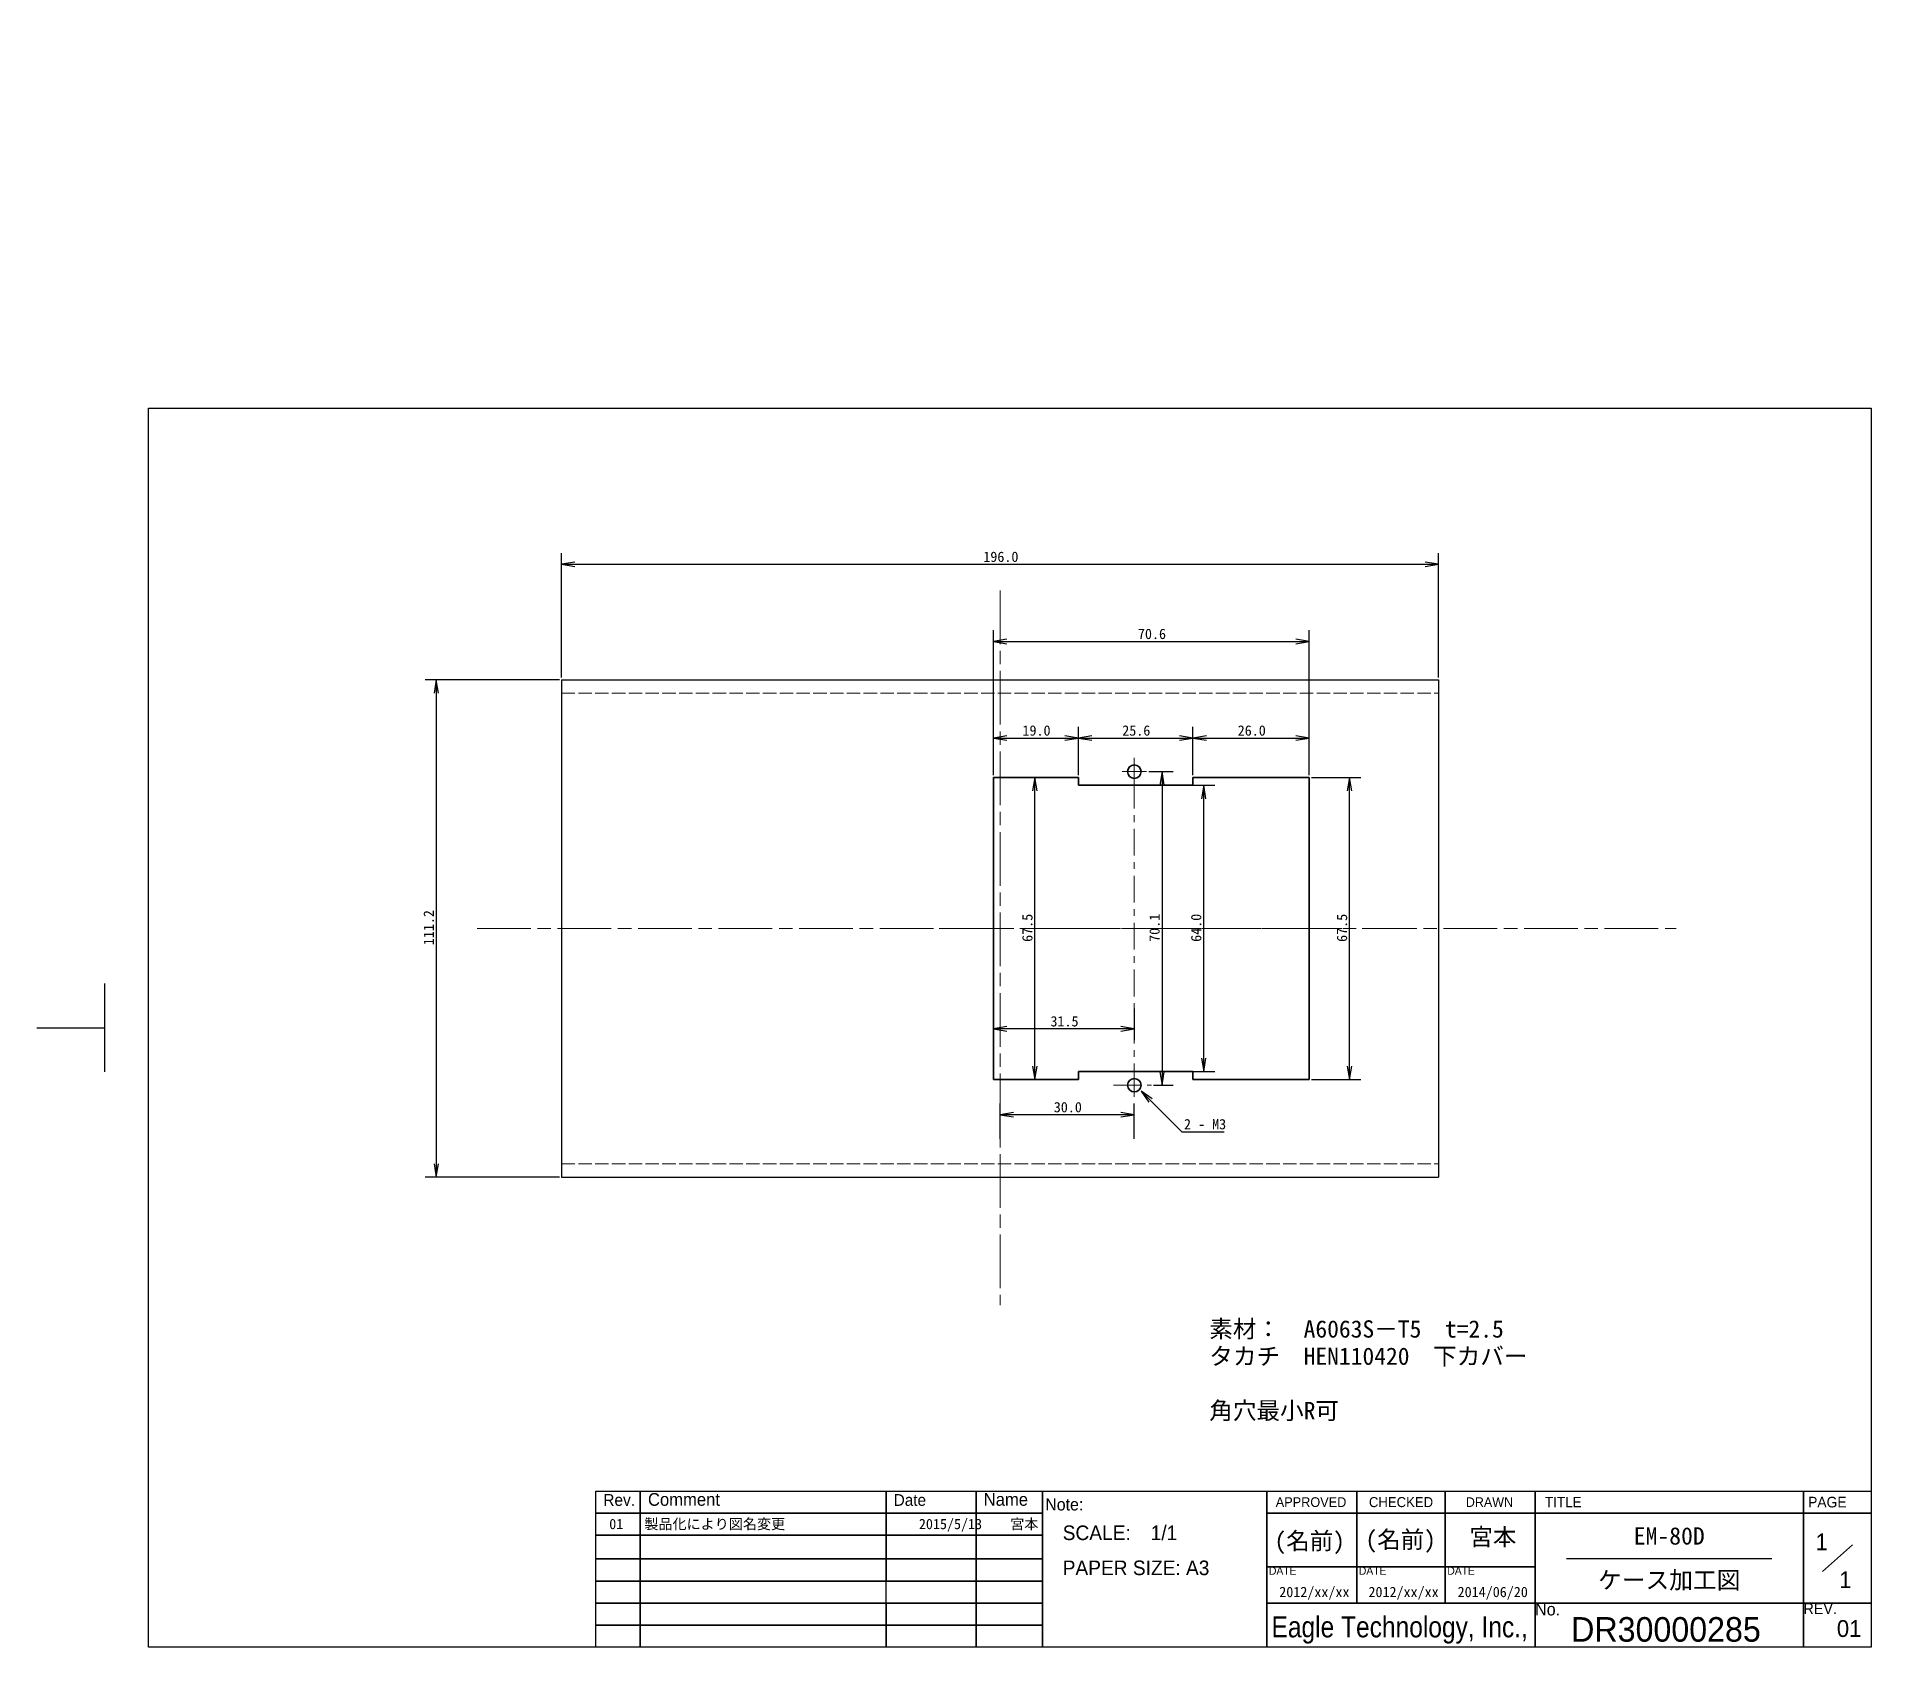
# Paper-space layout '01.図面' of a CAD drawing. Extents: x 0 to 410, y 10 to 370.
# The model-space entities are those that its viewports show. They can reach past a viewport. Long polylines and large blocks are cut down to what shows.
import ezdxf
from ezdxf.enums import TextEntityAlignment as Align

# ---------------------------------------------------------------- set-up
doc = ezdxf.new("R2010")
doc.units = 0
doc.header["$LTSCALE"] = 0.5
for name, pattern in [('ACAD_ISO08W100', [36, 24, -3, 6, -3]), ('AM_ISO02W050x2', [7.5, 6, -1.5]), ('CENTERX4', [21, 12, -3, 3, -3])]:
    doc.linetypes.add(name, pattern=pattern)
doc.layers.get('0').update_dxf_attribs({"lineweight": 25})
for name, color, linetype, lineweight in [('AM_CL', 1, 'ACAD_ISO08W100', 18), ('CENTER', 33, 'CENTERX4', 18), ('FRAME_FRAME', 5, 'Continuous', 25), ('FRAME_FRAME.TEXT_APPROVED', 7, 'Continuous', 13), ('FRAME_FRAME.TEXT_CHECKED', 7, 'Continuous', 13), ('FRAME_FRAME.TEXT_DRAWN', 7, 'Continuous', 13), ('FRAME_FRAME.TEXT_PAGE', 7, 'Continuous', 13), ('FRAME_FRAME.TEXT_REV', 7, 'Continuous', 13), ('FRAME_FRAME.TEXT_SCALE', 7, 'Continuous', 13), ('FRAME_FRAME.TEXT_TITLE', 7, 'Continuous', 13), ('FRAME_FRAME.TEXT_図番', 7, 'Continuous', 13), ('HOLE', 7, 'Continuous', 35), ('TEXT', 7, 'Continuous', 13), ('上カバー', 7, 'Continuous', 25), ('上カバー0', 7, 'AM_ISO02W050x2', 13), ('外形', 7, 'Continuous', 35), ('寸法', 7, 'Continuous', 25)]:
    doc.layers.add(name, color=color, linetype=linetype, lineweight=lineweight)
doc.styles.add('MS Gothic', font='MS Gothic.ttf', dxfattribs={"bigfont": 'extfont'})
doc.styles.add('MS Gothic B', font='MS Gothic.ttf', dxfattribs={"bigfont": 'extfont'})
doc.styles.add('MS PGothic', font='MS PGothic.ttf')
doc.styles.get("Standard").update_dxf_attribs({"font": 'txt.shx', "bigfont": 'extfont'})
doc.dimstyles.get("Standard").update_dxf_attribs({"dimtxt": 0.18, "dimasz": 0.18, "dimexe": 0.18, "dimexo": 0.0625, "dimgap": 0.09, "dimtad": 0, "dimtih": 1, "dimtoh": 1, "dimdec": 4, "dimzin": 0, "dimdsep": 46, "dimtxsty": 'Standard', "dimcen": 0.09, "dimadec": 0, "dimazin": 0, "dimtfac": 1, "dimtdec": 4, "dimtofl": 0, "dimtmove": 0, "dimatfit": 3, "dimfxl": 1, "dimtolj": 1, "dimtzin": 0, "dimarcsym": 0})

# ---------------------------------------------------------------- blocks, each defined once
blk = doc.blocks.new('*D6')
at = {"layer": '寸法'}
for p, q in [((183.8, 154.93), (183.8, 165.76)), ((202.8, 154.93), (202.8, 165.76)), ((183.8, 163.26), (202.8, 163.26))]:
    blk.add_line(p, q, dxfattribs=at)
at = {"layer": '寸法', "linetype": 'Continuous'}
for points in [[(186.8, 163.76), (183.8, 163.26), (186.8, 162.76)], [(199.8, 162.76), (202.8, 163.26), (199.8, 163.76)]]:
    blk.add_lwpolyline(points, dxfattribs=at)
at = {"layer": '寸法', "insert": (190.3, 163.76), "char_height": 2.3073, "width": 7.268, "attachment_point": 7, "line_spacing_factor": 0.75, "style": 'MS Gothic'}
blk.add_mtext('{\\fＭＳ ゴシック|b0|i0;19.0}', dxfattribs=at)
blk = doc.blocks.new('_Open')
at = {"color": 0, "linetype": 'ByBlock', "lineweight": -2}
for p, q in [((-1, 0.166667), (0, 0)), ((-1, -0.166667), (0, 0)), ((0, 0), (-1, 0))]:
    blk.add_line(p, q, dxfattribs=at)
blk = doc.blocks.new('*D7')
at = {"layer": '寸法'}
for p, q in [((202.8, 156.34), (202.8, 165.76)), ((228.4, 154.95), (228.4, 165.76)), ((202.8, 163.26), (228.4, 163.26))]:
    blk.add_line(p, q, dxfattribs=at)
at = {"layer": '寸法', "linetype": 'Continuous'}
for points in [[(205.8, 163.76), (202.8, 163.26), (205.8, 162.76)], [(225.4, 162.76), (228.4, 163.26), (225.4, 163.76)]]:
    blk.add_lwpolyline(points, dxfattribs=at)
at = {"layer": '寸法', "insert": (212.6, 163.76), "char_height": 2.3073, "width": 7.4052, "attachment_point": 7, "line_spacing_factor": 0.75, "style": 'MS Gothic'}
blk.add_mtext('{\\fＭＳ ゴシック|b0|i0;25.6}', dxfattribs=at)
blk = doc.blocks.new('*D8')
at = {"layer": '寸法'}
for p, q in [((228.4, 156.39), (228.4, 165.76)), ((254.4, 155.49), (254.4, 165.76)), ((228.4, 163.26), (254.4, 163.26))]:
    blk.add_line(p, q, dxfattribs=at)
at = {"layer": '寸法', "linetype": 'Continuous'}
for points in [[(231.4, 163.76), (228.4, 163.26), (231.4, 162.76)], [(251.4, 162.76), (254.4, 163.26), (251.4, 163.76)]]:
    blk.add_lwpolyline(points, dxfattribs=at)
at = {"layer": '寸法', "insert": (238.4, 163.76), "char_height": 2.3073, "width": 7.4661, "attachment_point": 7, "line_spacing_factor": 0.75, "style": 'MS Gothic'}
blk.add_mtext('{\\fＭＳ ゴシック|b0|i0;26.0}', dxfattribs=at)
blk = doc.blocks.new('*D9')
at = {"layer": '寸法'}
for p, q in [((183.8, 106.65), (183.8, 95.76)), ((215.3, 102.78), (215.3, 95.76)), ((215.3, 98.26), (183.8, 98.26))]:
    blk.add_line(p, q, dxfattribs=at)
at = {"layer": '寸法', "linetype": 'Continuous'}
for points in [[(186.8, 98.76), (183.8, 98.26), (186.8, 97.76)], [(212.3, 97.76), (215.3, 98.26), (212.3, 98.76)]]:
    blk.add_lwpolyline(points, dxfattribs=at)
at = {"layer": '寸法', "insert": (196.55, 98.76), "char_height": 2.3077, "width": 7.4038, "attachment_point": 7, "line_spacing_factor": 0.75, "style": 'MS Gothic'}
blk.add_mtext('{\\fＭＳ ゴシック|b0|i0;31.5}', dxfattribs=at)
blk = doc.blocks.new('*D10')
at = {"layer": '寸法'}
for p, q in [((183.8, 160.59), (183.8, 187.36)), ((183.8, 184.86), (254.4, 184.86)), ((254.4, 154.93), (254.4, 187.36))]:
    blk.add_line(p, q, dxfattribs=at)
at = {"layer": '寸法', "linetype": 'Continuous'}
for points in [[(186.8, 185.36), (183.8, 184.86), (186.8, 184.36)], [(251.4, 184.36), (254.4, 184.86), (251.4, 185.36)]]:
    blk.add_lwpolyline(points, dxfattribs=at)
at = {"layer": '寸法', "insert": (216.1, 185.36), "char_height": 2.307, "width": 7.3452, "attachment_point": 7, "line_spacing_factor": 0.75, "style": 'MS Gothic'}
blk.add_mtext('{\\fＭＳ ゴシック|b0|i0;70.6}', dxfattribs=at)
blk = doc.blocks.new('*D11')
at = {"layer": '寸法'}
for p, q in [((190.09, 154.45), (195.58, 154.45)), ((193.08, 86.95), (193.08, 154.45)), ((189.05, 86.95), (195.58, 86.95))]:
    blk.add_line(p, q, dxfattribs=at)
at = {"layer": '寸法', "linetype": 'Continuous'}
for points in [[(193.58, 151.45), (193.08, 154.45), (192.58, 151.45)], [(192.58, 89.95), (193.08, 86.95), (193.58, 89.95)]]:
    blk.add_lwpolyline(points, dxfattribs=at)
at = {"layer": '寸法', "insert": (192.58, 117.7), "char_height": 2.3076, "width": 7.3586, "attachment_point": 7, "rotation": 90, "line_spacing_factor": 0.75, "style": 'MS Gothic'}
blk.add_mtext('{\\fＭＳ ゴシック|b0|i0;67.5}', dxfattribs=at)
blk = doc.blocks.new('*D12')
at = {"layer": '寸法'}
for p, q in [((223.22, 152.7), (233.3, 152.7)), ((230.8, 88.7), (230.8, 152.7)), ((223.22, 88.7), (233.3, 88.7))]:
    blk.add_line(p, q, dxfattribs=at)
at = {"layer": '寸法', "linetype": 'Continuous'}
for points in [[(231.3, 149.7), (230.8, 152.7), (230.3, 149.7)], [(230.3, 91.7), (230.8, 88.7), (231.3, 91.7)]]:
    blk.add_lwpolyline(points, dxfattribs=at)
at = {"layer": '寸法', "insert": (230.3, 117.7), "char_height": 2.3072, "width": 7.4359, "attachment_point": 7, "rotation": 90, "line_spacing_factor": 0.75, "style": 'MS Gothic'}
blk.add_mtext('{\\fＭＳ ゴシック|b0|i0;64.0}', dxfattribs=at)
blk = doc.blocks.new('*D13')
at = {"layer": '寸法'}
for p, q in [((254.9, 154.43), (265.89, 154.43)), ((263.39, 86.95), (263.39, 154.43)), ((254.9, 86.95), (265.89, 86.95))]:
    blk.add_line(p, q, dxfattribs=at)
at = {"layer": '寸法', "linetype": 'Continuous'}
for points in [[(263.89, 151.43), (263.39, 154.43), (262.89, 151.43)], [(262.89, 89.95), (263.39, 86.95), (263.89, 89.95)]]:
    blk.add_lwpolyline(points, dxfattribs=at)
at = {"layer": '寸法', "insert": (262.89, 117.69), "char_height": 2.3076, "width": 7.3586, "attachment_point": 7, "rotation": 90, "line_spacing_factor": 0.75, "style": 'MS Gothic'}
blk.add_mtext('{\\fＭＳ ゴシック|b0|i0;67.5}', dxfattribs=at)
blk = doc.blocks.new('*D14')
at = {"layer": '寸法'}
for p, q in [((218.54, 155.75), (224, 155.75)), ((221.5, 155.75), (221.5, 85.65)), ((219.6, 85.65), (224, 85.65))]:
    blk.add_line(p, q, dxfattribs=at)
at = {"layer": '寸法', "linetype": 'Continuous'}
for points in [[(222, 152.75), (221.5, 155.75), (221, 152.75)], [(221, 88.65), (221.5, 85.65), (222, 88.65)]]:
    blk.add_lwpolyline(points, dxfattribs=at)
at = {"layer": '寸法', "insert": (221, 117.7), "char_height": 2.3067, "width": 6.7975, "attachment_point": 7, "rotation": 90, "line_spacing_factor": 0.75, "style": 'MS Gothic'}
blk.add_mtext('{\\fＭＳ ゴシック|b0|i0;70.1}', dxfattribs=at)
blk = doc.blocks.new('*D15')
at = {"layer": '寸法'}
for p, q in [((185.3, 73.68), (185.3, 81.56)), ((215.3, 79.06), (185.3, 79.06)), ((215.3, 73.68), (215.3, 81.56))]:
    blk.add_line(p, q, dxfattribs=at)
at = {"layer": '寸法', "linetype": 'Continuous'}
for points in [[(188.3, 79.56), (185.3, 79.06), (188.3, 78.56)], [(212.3, 78.56), (215.3, 79.06), (212.3, 79.56)]]:
    blk.add_lwpolyline(points, dxfattribs=at)
at = {"layer": '寸法', "insert": (197.3, 79.56), "char_height": 2.3074, "width": 7.4811, "attachment_point": 7, "line_spacing_factor": 0.75, "style": 'MS Gothic'}
blk.add_mtext('{\\fＭＳ ゴシック|b0|i0;30.0}', dxfattribs=at)
blk = doc.blocks.new('*D16')
at = {"layer": '寸法'}
for p, q in [((87.3, 176.8), (87.3, 204.6)), ((87.3, 202.1), (283.3, 202.1)), ((283.3, 176.8), (283.3, 204.6))]:
    blk.add_line(p, q, dxfattribs=at)
at = {"layer": '寸法', "linetype": 'Continuous'}
for points in [[(90.3, 202.6), (87.3, 202.1), (90.3, 201.6)], [(280.3, 201.6), (283.3, 202.1), (280.3, 202.6)]]:
    blk.add_lwpolyline(points, dxfattribs=at)
at = {"layer": '寸法', "insert": (181.55, 202.6), "char_height": 2.3072, "width": 9.2188, "attachment_point": 7, "line_spacing_factor": 0.75, "style": 'MS Gothic'}
blk.add_mtext('{\\fＭＳ ゴシック|b0|i0;196.0}', dxfattribs=at)
blk = doc.blocks.new('*D17')
at = {"layer": '寸法'}
for p, q in [((86.8, 176.3), (56.8, 176.3)), ((59.3, 176.3), (59.3, 65.1)), ((86.8, 65.1), (56.8, 65.1))]:
    blk.add_line(p, q, dxfattribs=at)
at = {"layer": '寸法', "linetype": 'Continuous'}
for points in [[(59.8, 173.3), (59.3, 176.3), (58.8, 173.3)], [(58.8, 68.1), (59.3, 65.1), (59.8, 68.1)]]:
    blk.add_lwpolyline(points, dxfattribs=at)
at = {"layer": '寸法', "insert": (58.8, 116.95), "char_height": 2.3075, "width": 9.1564, "attachment_point": 7, "rotation": 90, "line_spacing_factor": 0.75, "style": 'MS Gothic'}
blk.add_mtext('{\\fＭＳ ゴシック|b0|i0;111.2}', dxfattribs=at)

msp = doc.modelspace()

# ---------------------------------------------------------------- linework, layer by layer
at = {"layer": 'AM_CL'}
for p, q in [((185.3, 196.26), (185.3, 36.46)), ((68.4, 120.7), (336.4, 120.7))]:
    msp.add_line(p, q, dxfattribs=at)
at = {"layer": 'CENTER'}
for p, q in [((215.3, 158.86), (215.3, 153.49)), ((212.56, 155.75), (218.04, 155.75)), ((215.3, 153.49), (215.3, 88.24)), ((171.7, 120.7), (268.5, 120.7)), ((215.3, 88.24), (215.3, 83.08)), ((210.67, 85.65), (219.1, 85.65))]:
    msp.add_line(p, q, dxfattribs=at)
at = {"layer": 'HOLE'}
for centre in [(215.3, 155.75), (215.3, 85.65)]:
    msp.add_circle(centre, 1.5, dxfattribs=at)
at = {"layer": '上カバー'}
for p, q in [((87.3, 176.3), (283.3, 176.3)), ((87.3, 176.3), (87.3, 65.1)), ((283.3, 176.3), (283.3, 65.1)), ((87.3, 65.1), (283.3, 65.1))]:
    msp.add_line(p, q, dxfattribs=at)
at = {"layer": '上カバー0'}
for p, q in [((87.3, 173.3), (283.3, 173.3)), ((87.3, 68.1), (283.3, 68.1))]:
    msp.add_line(p, q, dxfattribs=at)
at = {"layer": '外形'}
for p, q in [((202.8, 154.45), (183.8, 154.45)), ((183.8, 154.45), (183.8, 86.95)), ((202.8, 152.7), (202.8, 154.45)), ((228.4, 152.7), (202.8, 152.7)), ((254.4, 154.45), (228.4, 154.45)), ((228.4, 154.45), (228.4, 152.7)), ((254.4, 86.95), (254.4, 154.45)), ((183.8, 86.95), (202.8, 86.95)), ((202.8, 86.95), (202.8, 88.7)), ((202.8, 88.7), (228.4, 88.7)), ((228.4, 88.7), (228.4, 86.95)), ((228.4, 86.95), (254.4, 86.95))]:
    msp.add_line(p, q, dxfattribs=at)
at = {"layer": '寸法'}
msp.add_line((225.9, 75.26), (235.4, 75.26), dxfattribs=at)
at = {"layer": '寸法', "linetype": 'Continuous'}
msp.add_lwpolyline([(219.27, 82.59), (216.8, 84.36), (218.57, 81.88)], dxfattribs=at)
at = {"layer": '寸法'}
msp.add_lwpolyline([(216.8, 84.36), (225.9, 75.26)], dxfattribs=at)

# ---------------------------------------------------------------- texts
at = {"layer": 'TEXT', "insert": (232.05, 33.1), "char_height": 3.8651, "width": 86.5625, "attachment_point": 1, "line_spacing_factor": 0.944045, "style": 'MS Gothic'}
msp.add_mtext('{\\fＭＳ ゴシック|b0|i0;素材：\u3000A6063S－T5\u3000t=2.5\\Pタカチ\u3000HEN110420\u3000下カバー\\P\\P角穴最小R可}', dxfattribs=at)
at = {"layer": '寸法', "style": 'MS Gothic'}
msp.add_text('01   製品化により図名変更\u3000\u3000\u3000\u3000\u3000\u3000\u3000 \u3000\u30002015/5/13 \u3000 宮本', height=2.3069, dxfattribs=at).set_placement((97.95, -11.28), align=Align.TOP_LEFT)
at = {"layer": '寸法', "insert": (226.4, 75.76), "char_height": 2.3074, "width": 11.2902, "attachment_point": 7, "line_spacing_factor": 0.75, "style": 'MS Gothic'}
msp.add_mtext('{\\fＭＳ ゴシック|b0|i0;2 - M3\\P}', dxfattribs=at)

# ---------------------------------------------------------------- dimensions: what is measured, and where the dimension line sits
at = {"layer": '寸法'}
for base, p1, p2, override, picture, middle in [((283.3, 202.1), (87.3, 176.3), (283.3, 176.3), {"dimtxt": 2.307202, "dimasz": 3, "dimexe": 2.5, "dimexo": 0.5, "dimgap": 0.5, "dimtad": 1, "dimtih": 0, "dimtoh": 0, "dimdec": 1, "dimzin": 1, "dimtxsty": 'MS Gothic', "dimblk": 'Open', "dimtfac": 0.5, "dimtdec": 2, "dimtix": 1, "dimtofl": 1, "dimatfit": 1, "dimtolj": 0, "dimtzin": 3}, '*D16', (185.3, 204.1)), ((254.4, 184.86), (183.8, 160.09), (254.4, 154.43), {"dimtxt": 2.307004, "dimasz": 3, "dimexe": 2.5, "dimexo": 0.5, "dimgap": 0.5, "dimtad": 1, "dimtih": 0, "dimtoh": 0, "dimdec": 1, "dimzin": 1, "dimtxsty": 'MS Gothic', "dimblk": 'Open', "dimtfac": 0.5, "dimtdec": 2, "dimtix": 1, "dimtofl": 1, "dimatfit": 1, "dimtolj": 0, "dimtzin": 3}, '*D10', (219.1, 186.86)), ((202.8, 163.26), (183.8, 154.43), (202.8, 154.43), {"dimtxt": 2.307303, "dimasz": 3, "dimexe": 2.5, "dimexo": 0.5, "dimgap": 0.5, "dimtad": 1, "dimtih": 0, "dimtoh": 0, "dimdec": 1, "dimzin": 1, "dimtxsty": 'MS Gothic', "dimblk": 'Open', "dimtfac": 0.5, "dimtdec": 2, "dimtix": 1, "dimtofl": 1, "dimatfit": 1, "dimtolj": 0, "dimtzin": 3}, '*D6', (193.3, 165.26)), ((228.4, 163.26), (202.8, 155.84), (228.4, 154.45), {"dimtxt": 2.307294, "dimasz": 3, "dimexe": 2.5, "dimexo": 0.5, "dimgap": 0.5, "dimtad": 1, "dimtih": 0, "dimtoh": 0, "dimdec": 1, "dimzin": 1, "dimtxsty": 'MS Gothic', "dimblk": 'Open', "dimtfac": 0.5, "dimtdec": 2, "dimtix": 1, "dimtofl": 1, "dimatfit": 1, "dimtolj": 0, "dimtzin": 3}, '*D7', (215.6, 165.26)), ((254.4, 163.26), (228.4, 155.89), (254.4, 154.99), {"dimtxt": 2.307305, "dimasz": 3, "dimexe": 2.5, "dimexo": 0.5, "dimgap": 0.5, "dimtad": 1, "dimtih": 0, "dimtoh": 0, "dimdec": 1, "dimzin": 1, "dimtxsty": 'MS Gothic', "dimblk": 'Open', "dimtfac": 0.5, "dimtdec": 2, "dimtix": 1, "dimtofl": 1, "dimatfit": 1, "dimtolj": 0, "dimtzin": 3}, '*D8', (241.4, 165.26)), ((183.8, 98.26), (215.3, 103.28), (183.8, 107.15), {"dimtxt": 2.307733, "dimasz": 3, "dimexe": 2.5, "dimexo": 0.5, "dimgap": 0.5, "dimtad": 1, "dimtih": 0, "dimtoh": 0, "dimdec": 1, "dimzin": 1, "dimtxsty": 'MS Gothic', "dimblk": 'Open', "dimtfac": 0.5, "dimtdec": 2, "dimtix": 1, "dimtofl": 1, "dimatfit": 1, "dimtolj": 0, "dimtzin": 3}, '*D9', (199.55, 100.26)), ((185.3, 79.06), (215.3, 73.18), (185.3, 73.18), {"dimtxt": 2.307376, "dimasz": 3, "dimexe": 2.5, "dimexo": 0.5, "dimgap": 0.5, "dimtad": 1, "dimtih": 0, "dimtoh": 0, "dimdec": 1, "dimzin": 1, "dimtxsty": 'MS Gothic', "dimblk": 'Open', "dimtfac": 0.5, "dimtdec": 2, "dimtix": 1, "dimtofl": 1, "dimatfit": 1, "dimtolj": 0, "dimtzin": 3}, '*D15', (200.3, 81.06))]:
    dim = msp.add_linear_dim(base=base, p1=p1, p2=p2, dimstyle='Standard', override=override, dxfattribs=at)
    dim.commit()
    dim.dimension.update_dxf_attribs({"geometry": picture, "text_midpoint": middle})
for base, p1, p2, angle, override, picture, middle in [((59.3, 65.1), (87.3, 176.3), (87.3, 65.1), 90, {"dimtxt": 2.307548, "dimasz": 3, "dimexe": 2.5, "dimexo": 0.5, "dimgap": 0.5, "dimtad": 1, "dimtih": 0, "dimtoh": 0, "dimdec": 1, "dimzin": 1, "dimtxsty": 'MS Gothic', "dimblk": 'Open', "dimtfac": 0.5, "dimtdec": 2, "dimtix": 1, "dimtofl": 1, "dimatfit": 1, "dimtolj": 0, "dimtzin": 3}, '*D17', (57.3, 120.7)), ((193.08, 154.45), (188.55, 86.95), (189.59, 154.45), 270, {"dimtxt": 2.307562, "dimasz": 3, "dimexe": 2.5, "dimexo": 0.5, "dimgap": 0.5, "dimtad": 1, "dimtih": 0, "dimtoh": 0, "dimdec": 1, "dimzin": 1, "dimtxsty": 'MS Gothic', "dimblk": 'Open', "dimtfac": 0.5, "dimtdec": 2, "dimtix": 1, "dimtofl": 1, "dimatfit": 1, "dimtolj": 0, "dimtzin": 3}, '*D11', (191.08, 120.7)), ((221.5, 85.65), (218.04, 155.75), (219.1, 85.65), 90, {"dimtxt": 2.306668, "dimasz": 3, "dimexe": 2.5, "dimexo": 0.5, "dimgap": 0.5, "dimtad": 1, "dimtih": 0, "dimtoh": 0, "dimdec": 1, "dimzin": 1, "dimtxsty": 'MS Gothic', "dimblk": 'Open', "dimtfac": 0.5, "dimtdec": 2, "dimtix": 1, "dimtofl": 1, "dimatfit": 1, "dimtolj": 0, "dimtzin": 3}, '*D14', (219.5, 120.7)), ((230.8, 152.7), (222.72, 88.7), (222.72, 152.7), 270, {"dimtxt": 2.307205, "dimasz": 3, "dimexe": 2.5, "dimexo": 0.5, "dimgap": 0.5, "dimtad": 1, "dimtih": 0, "dimtoh": 0, "dimdec": 1, "dimzin": 1, "dimtxsty": 'MS Gothic', "dimblk": 'Open', "dimtfac": 0.5, "dimtdec": 2, "dimtix": 1, "dimtofl": 1, "dimatfit": 1, "dimtolj": 0, "dimtzin": 3}, '*D12', (228.8, 120.7)), ((263.39, 154.43), (254.4, 86.95), (254.4, 154.43), 270, {"dimtxt": 2.307562, "dimasz": 3, "dimexe": 2.5, "dimexo": 0.5, "dimgap": 0.5, "dimtad": 1, "dimtih": 0, "dimtoh": 0, "dimdec": 1, "dimzin": 1, "dimtxsty": 'MS Gothic', "dimblk": 'Open', "dimtfac": 0.5, "dimtdec": 2, "dimtix": 1, "dimtofl": 1, "dimatfit": 1, "dimtolj": 0, "dimtzin": 3}, '*D13', (261.39, 120.69))]:
    dim = msp.add_linear_dim(base=base, p1=p1, p2=p2, angle=angle, dimstyle='Standard', override=override, dxfattribs=at)
    dim.commit()
    dim.dimension.update_dxf_attribs({"geometry": picture, "text_midpoint": middle})

psp = doc.layouts.new('01.図面')

# ---------------------------------------------------------------- linework, layer by layer
at = {"layer": 'FRAME_FRAME', "color": 7}
for p, q in [((25, 10), (25, 287)), ((25, 287), (410, 287)), ((410, 287), (410, 10)), ((15.17, 158.38), (15.17, 148.5)), ((0, 148.5), (15.17, 148.5)), ((15.17, 148.5), (15.17, 138.62)), ((124.96, 39.99), (124.96, 44.92)), ((124.96, 44.92), (134.83, 44.92)), ((124.96, 39.99), (124.96, 44.92)), ((124.96, 44.92), (134.83, 44.92)), ((134.83, 44.92), (134.83, 39.99)), ((134.83, 39.99), (134.83, 44.92)), ((134.83, 44.92), (189.87, 44.92)), ((134.83, 44.92), (134.83, 39.99)), ((189.87, 44.92), (189.87, 39.99)), ((189.87, 39.99), (189.87, 44.92)), ((189.87, 44.92), (209.97, 44.92)), ((209.97, 44.92), (209.97, 39.99)), ((209.97, 39.99), (209.97, 44.92)), ((209.97, 44.92), (224.79, 44.92)), ((224.79, 44.92), (224.79, 39.99)), ((224.79, 10), (224.79, 44.92)), ((224.79, 44.92), (274.89, 44.92)), ((274.89, 39.99), (274.89, 44.92)), ((274.89, 44.92), (294.99, 44.92)), ((274.89, 39.99), (274.89, 44.92)), ((274.89, 44.92), (294.99, 44.92)), ((274.89, 44.92), (274.89, 10)), ((294.99, 39.99), (294.99, 44.92)), ((294.99, 44.92), (314.75, 44.92)), ((294.99, 44.92), (294.99, 39.99)), ((294.99, 39.99), (294.99, 44.92)), ((294.99, 44.92), (314.75, 44.92)), ((294.99, 44.92), (294.99, 39.99)), ((314.75, 44.92), (314.75, 39.99)), ((314.75, 44.92), (314.75, 39.99)), ((314.75, 39.99), (314.75, 44.92)), ((314.75, 44.92), (334.86, 44.92)), ((314.75, 39.99), (314.75, 44.92)), ((314.75, 44.92), (334.86, 44.92)), ((334.86, 44.92), (334.86, 39.99)), ((334.86, 44.92), (334.86, 39.99)), ((334.86, 39.99), (334.86, 44.92)), ((334.86, 44.92), (394.83, 44.92)), ((334.86, 39.99), (334.86, 44.92)), ((334.86, 44.92), (394.83, 44.92)), ((394.83, 44.92), (410, 44.92)), ((394.83, 39.99), (394.83, 44.92)), ((394.83, 44.92), (394.83, 39.99)), ((394.83, 44.92), (394.83, 39.99)), ((410, 44.92), (410, 39.99)), ((134.83, 39.99), (124.96, 39.99)), ((124.96, 35.05), (124.96, 39.99)), ((124.96, 39.99), (134.83, 39.99)), ((134.83, 39.99), (124.96, 39.99)), ((189.87, 39.99), (134.83, 39.99)), ((134.83, 39.99), (134.83, 35.05)), ((134.83, 35.05), (134.83, 39.99)), ((134.83, 39.99), (189.87, 39.99)), ((209.97, 39.99), (189.87, 39.99)), ((189.87, 39.99), (189.87, 35.05)), ((189.87, 35.05), (189.87, 39.99)), ((189.87, 39.99), (209.97, 39.99)), ((224.79, 39.99), (209.97, 39.99)), ((209.97, 39.99), (209.97, 35.05)), ((209.97, 35.05), (209.97, 39.99)), ((209.97, 39.99), (224.79, 39.99)), ((224.79, 39.99), (224.79, 35.05)), ((294.99, 39.99), (274.89, 39.99)), ((294.99, 39.99), (274.89, 39.99)), ((274.89, 27.99), (274.89, 39.99)), ((274.89, 39.99), (294.99, 39.99)), ((314.75, 39.99), (294.99, 39.99)), ((294.99, 39.99), (294.99, 27.99)), ((314.75, 39.99), (294.99, 39.99)), ((294.99, 27.99), (294.99, 39.99)), ((294.99, 39.99), (314.75, 39.99)), ((334.86, 39.99), (314.75, 39.99)), ((334.86, 39.99), (314.75, 39.99)), ((314.75, 39.99), (314.75, 27.99)), ((314.75, 27.99), (314.75, 39.99)), ((314.75, 39.99), (334.86, 39.99)), ((394.83, 39.99), (334.86, 39.99)), ((334.86, 39.99), (334.86, 27.99)), ((334.86, 19.88), (334.86, 39.99)), ((334.86, 39.99), (394.83, 39.99)), ((394.83, 39.99), (334.86, 39.99)), ((394.83, 19.88), (394.83, 39.99)), ((394.83, 39.99), (410, 39.99)), ((410, 39.99), (394.83, 39.99)), ((394.83, 39.99), (394.83, 19.88)), ((410, 39.99), (410, 19.88)), ((124.96, 29.76), (124.96, 35.05)), ((124.96, 35.05), (134.83, 35.05)), ((134.83, 35.05), (124.96, 35.05)), ((189.87, 35.05), (134.83, 35.05)), ((134.83, 35.05), (134.83, 29.76)), ((134.83, 29.76), (134.83, 35.05)), ((134.83, 35.05), (189.87, 35.05)), ((209.97, 35.05), (189.87, 35.05)), ((189.87, 35.05), (189.87, 29.76)), ((189.87, 29.76), (189.87, 35.05)), ((189.87, 35.05), (209.97, 35.05)), ((224.79, 35.05), (209.97, 35.05)), ((209.97, 35.05), (209.97, 29.76)), ((209.97, 29.76), (209.97, 35.05)), ((209.97, 35.05), (224.79, 35.05)), ((224.79, 35.05), (224.79, 29.76)), ((405.77, 32.93), (399.06, 26.93)), ((124.96, 24.82), (124.96, 29.76)), ((124.96, 29.76), (134.83, 29.76)), ((134.83, 29.76), (124.96, 29.76)), ((134.83, 29.76), (134.83, 24.82)), ((134.83, 24.82), (134.83, 29.76)), ((134.83, 29.76), (189.87, 29.76)), ((189.87, 29.76), (134.83, 29.76)), ((189.87, 29.76), (189.87, 24.82)), ((189.87, 24.82), (189.87, 29.76)), ((189.87, 29.76), (209.97, 29.76)), ((209.97, 29.76), (189.87, 29.76)), ((209.97, 24.82), (209.97, 29.76)), ((209.97, 29.76), (224.79, 29.76)), ((209.97, 29.76), (209.97, 24.82)), ((224.79, 29.76), (209.97, 29.76)), ((224.79, 29.76), (224.79, 24.82)), ((387.77, 29.76), (341.91, 29.76)), ((124.96, 19.88), (124.96, 24.82)), ((124.96, 24.82), (134.83, 24.82)), ((134.83, 24.82), (124.96, 24.82)), ((134.83, 24.82), (134.83, 19.88)), ((134.83, 19.88), (134.83, 24.82)), ((189.87, 24.82), (134.83, 24.82)), ((134.83, 24.82), (189.87, 24.82)), ((209.97, 24.82), (189.87, 24.82)), ((189.87, 24.82), (209.97, 24.82)), ((189.87, 19.88), (189.87, 24.82)), ((224.79, 24.82), (209.97, 24.82)), ((209.97, 24.82), (209.97, 19.88)), ((209.97, 24.82), (224.79, 24.82)), ((209.97, 19.88), (209.97, 24.82)), ((224.79, 24.82), (224.79, 19.88)), ((294.99, 27.99), (274.89, 27.99)), ((274.89, 19.88), (274.89, 27.99)), ((274.89, 27.99), (294.99, 27.99)), ((294.99, 19.88), (294.99, 27.99)), ((294.99, 27.99), (314.75, 27.99)), ((314.75, 27.99), (294.99, 27.99)), ((294.99, 27.99), (294.99, 19.88)), ((314.75, 19.88), (314.75, 27.99)), ((314.75, 27.99), (334.86, 27.99)), ((314.75, 27.99), (314.75, 19.88)), ((334.86, 27.99), (314.75, 27.99)), ((334.86, 27.99), (334.86, 19.88)), ((134.83, 19.88), (124.96, 19.88)), ((124.96, 14.94), (124.96, 19.88)), ((124.96, 19.88), (134.83, 19.88)), ((190.12, 19.88), (134.83, 19.88)), ((134.83, 19.88), (134.83, 14.94)), ((134.83, 14.94), (134.83, 19.88)), ((134.83, 19.88), (189.87, 19.88)), ((189.87, 19.88), (189.87, 14.94)), ((189.87, 14.94), (189.87, 19.88)), ((189.87, 19.88), (209.97, 19.88)), ((209.97, 19.88), (189.87, 19.88)), ((209.97, 14.94), (209.97, 19.88)), ((209.97, 19.88), (224.79, 19.88)), ((209.97, 19.88), (209.97, 14.94)), ((224.79, 19.88), (209.97, 19.88)), ((224.79, 19.88), (224.79, 14.94)), ((274.89, 10), (274.89, 19.88)), ((274.89, 19.88), (334.86, 19.88)), ((294.99, 19.88), (274.89, 19.88)), ((314.75, 19.88), (294.99, 19.88)), ((334.86, 19.88), (314.75, 19.88)), ((334.86, 19.88), (334.86, 10)), ((334.86, 10), (334.86, 19.88)), ((334.86, 19.88), (394.83, 19.88)), ((394.83, 19.88), (334.86, 19.88)), ((410, 19.88), (394.83, 19.88)), ((394.83, 19.88), (394.83, 10)), ((394.83, 10), (394.83, 19.88)), ((394.83, 19.88), (410, 19.88)), ((410, 19.88), (410, 10)), ((134.83, 14.94), (124.96, 14.94)), ((124.96, 10), (124.96, 14.94)), ((124.96, 14.94), (134.83, 14.94)), ((189.87, 14.94), (134.83, 14.94)), ((134.83, 14.94), (134.83, 10)), ((134.83, 14.94), (189.87, 14.94)), ((134.83, 10), (134.83, 14.94)), ((209.97, 14.94), (189.87, 14.94)), ((189.87, 14.94), (189.87, 10)), ((189.87, 14.94), (209.97, 14.94)), ((189.87, 10), (189.87, 14.94)), ((209.97, 14.94), (224.79, 14.94)), ((209.97, 10), (209.97, 14.94)), ((209.97, 10), (209.97, 14.94)), ((209.97, 14.94), (224.79, 14.94)), ((224.79, 14.94), (209.97, 14.94)), ((209.97, 14.94), (209.97, 10)), ((224.79, 14.94), (224.79, 10)), ((224.79, 14.94), (224.79, 10)), ((410, 10), (25, 10)), ((134.83, 10), (124.96, 10)), ((189.87, 10), (134.83, 10)), ((209.97, 10), (189.87, 10)), ((224.79, 10), (209.97, 10)), ((224.79, 10), (209.97, 10)), ((274.89, 10), (224.79, 10)), ((334.86, 10), (274.89, 10)), ((394.83, 10), (334.86, 10)), ((410, 10), (394.83, 10))]:
    psp.add_line(p, q, dxfattribs=at)
for p in [(274.89, 27.99), (294.99, 27.99), (314.75, 27.99)]:
    psp.add_point(p, dxfattribs=at)

# ---------------------------------------------------------------- texts
at = {"layer": 'FRAME_FRAME', "color": 7, "linetype": 'Continuous', "style": 'MS PGothic'}
for s, height, p in [('Rev.', 2.642, (126.62, 40.83)), ('Comment', 2.837, (136.61, 40.79)), ('Date', 2.615, (191.53, 40.84)), ('Name', 2.838, (211.64, 40.79)), ('Note:', 2.717, (225.4, 39.78))]:
    psp.add_text(s, height=height, dxfattribs=at).set_placement(p, align=Align.BOTTOM_LEFT)
for s, height, p in [('APPROVED', 2.171, (284.79, 42.46)), ('CHECKED', 2.242, (304.9, 42.46)), ('DRAWN', 2.137, (324.66, 42.46))]:
    psp.add_text(s, height=height, dxfattribs=at).set_placement(p, align=Align.MIDDLE_CENTER)
for s, height, p in [('TITLE', 2.301, (337.07, 42.46)), ('PAGE', 2.37, (395.87, 42.46))]:
    psp.add_text(s, height=height, dxfattribs=at).set_placement(p, align=Align.MIDDLE_LEFT)
for s, height, p in [('DATE', 1.762, (275.39, 27.99)), ('DATE', 1.762, (295.49, 27.99)), ('DATE', 1.762, (315.25, 27.99)), ('No.', 2.751, (334.86, 19.88)), ('REV.', 2.454, (394.83, 19.88))]:
    psp.add_text(s, height=height, dxfattribs=at).set_placement(p, align=Align.TOP_LEFT)
at = {"layer": 'FRAME_FRAME', "color": 7, "linetype": 'Continuous', "style": 'MS PGothic', "width": 0.893536}
psp.add_text('Eagle Technology, Inc.,', height=4.6896, dxfattribs=at).set_placement((304.6, 14.57), align=Align.MIDDLE_CENTER)
at = {"layer": 'FRAME_FRAME.TEXT_APPROVED', "style": 'MS Gothic'}
psp.add_text('(名前)', height=3.844, dxfattribs=at).set_placement((284.48, 33.8), align=Align.MIDDLE_CENTER)
psp.add_text('2012/xx/xx', height=2.307, dxfattribs=at).set_placement((277.69, 23.53), align=Align.TOP_LEFT)
at = {"layer": 'FRAME_FRAME.TEXT_CHECKED', "style": 'MS Gothic'}
psp.add_text('(名前)', height=3.844, dxfattribs=at).set_placement((304.81, 34.1), align=Align.MIDDLE_CENTER)
psp.add_text('2012/xx/xx', height=2.307, dxfattribs=at).set_placement((297.62, 23.53), align=Align.TOP_LEFT)
at = {"layer": 'FRAME_FRAME.TEXT_DRAWN', "style": 'MS Gothic'}
for s, height, p in [('宮本', 3.846, (320.2, 36.6)), ('2014/06/20', 2.307, (317.55, 23.53))]:
    psp.add_text(s, height=height, dxfattribs=at).set_placement(p, align=Align.TOP_LEFT)
at = {"layer": 'FRAME_FRAME.TEXT_PAGE', "color": 7, "linetype": 'Continuous', "style": 'MS PGothic'}
for p in [(397.55, 30.59), (402.84, 22.13)]:
    psp.add_text('1', height=3.74, dxfattribs=at).set_placement(p, align=Align.BOTTOM_LEFT)
at = {"layer": 'FRAME_FRAME.TEXT_REV', "color": 7, "linetype": 'Continuous', "style": 'MS PGothic'}
psp.add_text('01', height=3.772, dxfattribs=at).set_placement((402.3, 11.18), align=Align.BOTTOM_LEFT)
at = {"layer": 'FRAME_FRAME.TEXT_SCALE', "color": 7, "linetype": 'Continuous', "insert": (229.29, 18.25), "char_height": 3.2681, "width": 47.4878, "attachment_point": 7, "line_spacing_factor": 1.438466, "style": 'MS PGothic'}
psp.add_mtext('{\\fＭＳ Ｐゴシック|b0|i0;SCALE:\u30001/1\u3000\\PPAPER SIZE: A3\\P\\P}', dxfattribs=at)
at = {"layer": 'FRAME_FRAME.TEXT_TITLE', "insert": (364.84, 29.76), "char_height": 3.8853, "width": 37.6302, "attachment_point": 5, "line_spacing_factor": 1.522146, "style": 'MS Gothic B'}
psp.add_mtext('{\\fＭＳ ゴシック|b1|i0;EM-80D \\Pケース加工図}', dxfattribs=at)
at = {"layer": 'FRAME_FRAME.TEXT_図番', "color": 7, "linetype": 'Continuous', "insert": (342.93, 11.18), "char_height": 5.4956, "width": 59.9555, "attachment_point": 7, "line_spacing_factor": 0.75, "style": 'MS PGothic'}
psp.add_mtext('{\\fＭＳ Ｐゴシック|b0|i0;DR30000285\\P}', dxfattribs=at)

# ---------------------------------------------------------------- viewports
at = {"layer": '寸法'}
vp = psp.add_viewport(center=(226.1, 200.82), size=(287.62, 338.456), view_center_point=(196.1, 150.82), view_height=338.456, dxfattribs=at)
vp.dxf.flags = 0x10000  # cut along an outline
vp.dxf.clipping_boundary_handle = psp.add_lwpolyline([(82.29, 31.59), (369.91, 31.59), (369.91, 370.05), (82.29, 370.05)], format="xyb", close=True, dxfattribs={"invisible": 1}).dxf.handle

doc.saveas('drawing.dxf')
